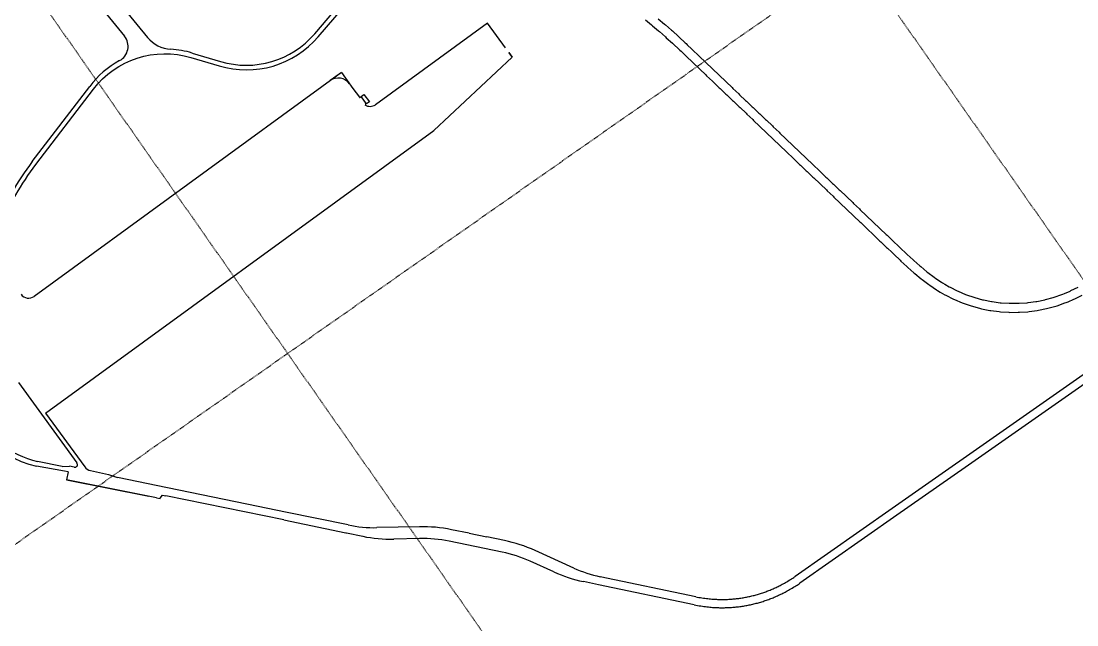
# Model space of a CAD drawing. Header units: millimetres. Extents: x 152904052 to 153933663, y 538271515 to 539240469.
# Drawn here: x 153541031 to 153563847, y 539056459 to 539069502 of the extents above; entities that cross this region are included whole.
import ezdxf

# ---------------------------------------------------------------- set-up
doc = ezdxf.new("R2010")
doc.units = ezdxf.units.MM
doc.linetypes.add('HIDDEN', pattern=[5.08, 2.54, -2.54])
doc.layers.add('BORD', color=7, linetype='Continuous')

msp = doc.modelspace()

# ---------------------------------------------------------------- linework, layer by layer
at = {"layer": 'BORD', "color": 8, "linetype": 'HIDDEN', "ltscale": 5}
for p, q in [((153516059.1, 539132362.1), (153567681, 539058638.4)), ((153522215.5, 539045114.7), (153645088.3, 539131151.2)), ((153503771.8, 539123758.4), (153555393.7, 539050034.8))]:
    msp.add_line(p, q, dxfattribs=at)
at = {"layer": 'BORD', "color": 137}
for p, q in [((153541920.9, 539059883.1), (153542073.9, 539059886)), ((153542048.8, 539059762.8), (153542013.4, 539059589.5)), ((153542918.1, 539059709.6), (153543111.2, 539059639.4)), ((153550711.5, 539058437.2), (153551095, 539058358.6))]:
    msp.add_line(p, q, dxfattribs=at)
at = {"layer": 'BORD', "color": 137, "ltscale": 20}
msp.add_line((153543954.3, 539059204.6), (153542013.4, 539059589.5), dxfattribs=at)
at = {"layer": 'BORD', "color": 137}
msp.add_lwpolyline([(153539750.6, 539074038.3), (153543764.4, 539069149.5)], dxfattribs=at)
at = {"layer": 'BORD', "color": 137, "flags": 128}
msp.add_lwpolyline([(153540776.4, 539072224.6), (153543263.1, 539069175.9)], dxfattribs=at)
at = {"layer": 'BORD', "color": 137, "ltscale": 20, "flags": 128}
for points in [[(153540569.9, 539065038, -0.0664688), (153541351.4, 539066405.5), (153542592.5, 539068031.6, -0.3119792), (153544701.7, 539068716.7), (153545310.1, 539068534.6, 0.2963872), (153547453.7, 539069163.9), (153547990.1, 539069789.1, 0.0647198), (153548505.5, 539070576.4, 0.0647198)], [(153545338.7, 539068630.4, 0.2963872), (153547377.8, 539069229)], [(153544730.3, 539068812.5, 0.0579498), (153544264, 539068895)], [(153543159.7, 539068647.5, 0.1050901), (153542513, 539068092.3)], [(153548127.9, 539068149.4, 0.4142136), (153547708.8, 539068215.4)], [(153548340.5, 539067857.6, 0.4142136), (153548354.4, 539067855.4)], [(153548462.2, 539067694.4, 0.3206776), (153548689, 539067696.3)], [(153541271.9, 539066466.1, 0.0664688), (153540477.3, 539065075.7)], [(153541030.7, 539063599.5, 0.4142136), (153541310.1, 539063555.5)], [(153539739.8, 539061816, 0.3439044), (153541365.8, 539059888.4)], [(153540565, 539060375.8, 0.0977871), (153541386.4, 539059986.3)], [(153542178.5, 539059865.2, 0.6831152), (153542236.8, 539059956.2)], [(153542404.8, 539059869.8, 0.1872097), (153542526.6, 539059791.6)], [(153548045.5, 539058450.5, 0.0010791), (153548064.9, 539058446.4)], [(153548099.4, 539058618, 0.0594452), (153548719.9, 539058559.3)], [(153550331.3, 539058515.2, 0.0558528), (153549637, 539058578.4)], [(153548414.1, 539058372.6, 0.0560247), (153549082.2, 539058311.8)], [(153550280, 539058265.4, 0.0558528), (153549642.3, 539058323.5)], [(153552138.1, 539058065.3, 0.0558426), (153551475.2, 539058280.6)], [(153552032.8, 539057833.1, 0.0558426), (153551423.9, 539058030.8)], [(153552543.3, 539057601.8, 0.0544065), (153553180.6, 539057393.7)], [(153552973.7, 539057686.7, 0.0542204), (153553546.5, 539057498.4)]]:
    msp.add_lwpolyline(points, format="xyb", dxfattribs=at)
for points in [[(153547377.8, 539069229), (153547914.2, 539069854.2)], [(153551108.3, 539069458.2), (153548689, 539067696.3)], [(153551495.4, 539068926.8), (153551108.3, 539069458.2)], [(153554520.8, 539069529.2), (153554655.8, 539069418), (153554673.9, 539069402.8), (153554807.2, 539069289.6), (153554825.1, 539069274.2), (153554956.6, 539069158.9), (153554974.2, 539069143.2), (153555104, 539069026), (153555121.4, 539069010), (153555249.3, 539068890.7), (153555266.6, 539068874.3), (153555291.6, 539068850.6), (153555393.6, 539068753.3), (153555411.2, 539068736.5), (153555538.3, 539068615.3), (153555555.9, 539068598.5), (153555683.1, 539068477.3), (153555700.7, 539068460.4), (153555827.8, 539068339.2), (153555845.4, 539068322.4), (153555972.5, 539068201.2), (153555990.2, 539068184.4), (153556117.3, 539068063.2), (153556134.9, 539068046.4), (153556262, 539067925.2), (153556279.6, 539067908.3), (153556406.7, 539067787.1), (153556424.4, 539067770.3), (153556551.5, 539067649.1), (153556569.1, 539067632.3), (153556696.2, 539067511.1), (153556713.9, 539067494.3), (153556841, 539067373.1), (153556858.6, 539067356.2), (153556985.7, 539067235), (153557003.3, 539067218.2), (153557130.4, 539067097), (153557148.1, 539067080.2), (153557275.2, 539066959), (153557292.8, 539066942.2), (153557419.9, 539066821), (153557437.5, 539066804.1), (153557564.6, 539066682.9), (153557582.3, 539066666.1), (153557709.4, 539066544.9), (153557727, 539066528.1), (153557854.1, 539066406.9), (153557871.8, 539066390.1), (153557998.9, 539066268.9), (153558016.5, 539066252), (153558143.6, 539066130.8), (153558161.2, 539066114), (153558288.3, 539065992.8), (153558306, 539065976), (153558433.1, 539065854.8), (153558450.7, 539065838), (153558577.8, 539065716.8), (153558595.4, 539065699.9), (153558722.6, 539065578.7), (153558740.2, 539065561.9), (153558867.3, 539065440.7), (153558884.9, 539065423.9), (153559012, 539065302.7), (153559029.7, 539065285.9), (153559156.8, 539065164.7), (153559174.4, 539065147.8), (153559301.5, 539065026.6), (153559319.1, 539065009.8), (153559446.2, 539064888.6), (153559463.9, 539064871.8), (153559591, 539064750.6), (153559608.6, 539064733.8), (153559735.7, 539064612.6), (153559753.4, 539064595.7), (153559846.6, 539064506.8), (153559880.5, 539064474.5), (153559898.2, 539064457.6), (153560026, 539064336.6), (153560044.3, 539064319.5), (153560174, 539064199.8), (153560192.9, 539064182.7), (153560325.7, 539064065.7), (153560345.4, 539064048.8), (153560482.4, 539063935.9), (153560503.1, 539063919.5), (153560645.2, 539063812.3), (153560667.1, 539063796.6), (153560815, 539063696.8), (153560837.4, 539063682.7), (153560892.3, 539063649.1), (153560992.9, 539063591.4), (153561016.7, 539063578.5), (153561176.6, 539063498.4), (153561201.7, 539063486.8), (153561366.6, 539063417.6), (153561392.4, 539063407.8), (153561561.6, 539063349.6), (153561588, 539063341.5), (153561760.6, 539063294.8), (153561787.5, 539063288.5), (153561962.9, 539063253.4), (153561990.1, 539063248.9), (153562167.5, 539063225.5), (153562195, 539063222.8), (153562373.4, 539063211.4), (153562401, 539063210.5), (153562579.9, 539063210.9), (153562607.5, 539063211.9), (153562785.9, 539063224.3), (153562813.4, 539063227.1), (153562990.6, 539063251.3), (153563017.8, 539063256), (153563193.1, 539063291.9), (153563219.9, 539063298.4), (153563392.3, 539063345.9), (153563418.7, 539063354.1), (153563587.6, 539063413.1), (153563612.3, 539063422.7), (153563657.3, 539063440.7), (153563778.1, 539063493.1), (153563802.5, 539063504.4), (153563962.2, 539063583.8)], [(153554799.6, 539069551.9), (153554934, 539069437.7), (153554953, 539069421.3), (153555085.7, 539069305.1), (153555104.4, 539069288.4), (153555235.3, 539069170.1), (153555253.8, 539069153.1), (153555382.8, 539069032.9), (153555400.8, 539069015.8), (153555426.1, 539068991.8), (153555528.2, 539068894.4), (153555545.8, 539068877.6), (153555672.9, 539068756.4), (153555690.5, 539068739.6), (153555817.6, 539068618.4), (153555835.3, 539068601.6), (153555962.4, 539068480.3), (153555980, 539068463.5), (153556107.1, 539068342.3), (153556124.7, 539068325.5), (153556251.8, 539068204.3), (153556269.5, 539068187.5), (153556396.6, 539068066.3), (153556414.2, 539068049.5), (153556541.3, 539067928.2), (153556559, 539067911.4), (153556686.1, 539067790.2), (153556703.7, 539067773.4), (153556830.8, 539067652.2), (153556848.4, 539067635.4), (153556975.5, 539067514.2), (153556993.2, 539067497.4), (153557120.3, 539067376.1), (153557137.9, 539067359.3), (153557265, 539067238.1), (153557282.6, 539067221.3), (153557409.7, 539067100.1), (153557427.4, 539067083.3), (153557554.5, 539066962.1), (153557572.1, 539066945.3), (153557699.2, 539066824), (153557716.9, 539066807.2), (153557844, 539066686), (153557861.6, 539066669.2), (153557988.7, 539066548), (153558006.3, 539066531.2), (153558133.4, 539066410), (153558151.1, 539066393.2), (153558278.2, 539066271.9), (153558295.8, 539066255.1), (153558422.9, 539066133.9), (153558440.5, 539066117.1), (153558567.7, 539065995.9), (153558585.3, 539065979.1), (153558712.4, 539065857.9), (153558730, 539065841.1), (153558857.1, 539065719.9), (153558874.8, 539065703), (153559001.9, 539065581.8), (153559019.5, 539065565), (153559146.6, 539065443.8), (153559164.2, 539065427), (153559291.3, 539065305.8), (153559309, 539065289), (153559436.1, 539065167.8), (153559453.7, 539065150.9), (153559580.8, 539065029.7), (153559598.5, 539065012.9), (153559725.6, 539064891.7), (153559743.2, 539064874.9), (153559870.3, 539064753.7), (153559887.9, 539064736.9), (153559981.2, 539064647.9), (153560015, 539064615.7), (153560032.5, 539064599), (153560159.8, 539064478.5), (153560177.1, 539064462.2), (153560305.5, 539064343.7), (153560322.8, 539064328.1), (153560453.5, 539064212.9), (153560470.8, 539064198.1), (153560604.9, 539064087.6), (153560622.4, 539064073.8), (153560760.7, 539063969.4), (153560778.4, 539063956.7), (153560921.7, 539063860.1), (153560940.5, 539063848.2), (153560991.7, 539063816.8), (153561087.9, 539063761.7), (153561106.9, 539063751.4), (153561261, 539063674.2), (153561280.2, 539063665.4), (153561439.1, 539063598.6), (153561458.9, 539063591.1), (153561621.9, 539063535.1), (153561642, 539063528.9), (153561808.4, 539063483.9), (153561829, 539063479.1), (153561998, 539063445.2), (153562018.8, 539063441.8), (153562189.7, 539063419.3), (153562210.7, 539063417.2), (153562382.7, 539063406.2), (153562403.8, 539063405.5), (153562576.2, 539063405.9), (153562597.3, 539063406.7), (153562769.2, 539063418.6), (153562790.2, 539063420.7), (153562961, 539063444.1), (153562981.8, 539063447.6), (153563150.7, 539063482.3), (153563171.2, 539063487.2), (153563337.4, 539063533), (153563357.5, 539063539.3), (153563520.2, 539063596.1), (153563540.9, 539063604.1), (153563582.2, 539063620.7), (153563698.4, 539063671.1), (153563718.2, 539063680.2), (153563873, 539063757.2)], [(153544730.3, 539068812.5), (153545338.7, 539068630.4)], [(153549951.4, 539067142), (153551643.3, 539068724.5)], [(153551572.5, 539068821.7), (153551643.3, 539068724.5)], [(153551640, 539068729), (153551572.5, 539068821.7)], [(153547951.3, 539068392), (153541310.1, 539063555.5)], [(153547951.3, 539068392), (153547708.8, 539068215.4)], [(153547951.3, 539068392), (153548202.1, 539068047.6)], [(153547951.3, 539068392), (153548127.9, 539068149.4)], [(153541271.9, 539066466.1), (153542513, 539068092.3)], [(153548202.1, 539068047.6), (153548340.5, 539067857.6)], [(153548354.4, 539067855.4), (153548379.5, 539067873.6)], [(153548491.4, 539067720), (153548466.3, 539067701.8)], [(153541559.5, 539061030.6), (153549951.4, 539067142)], [(153565591, 539062985.7), (153559856.9, 539058970.7)], [(153564599.2, 539062077.6), (153561431.8, 539059859.7)], [(153540971.2, 539061694), (153542236.8, 539059956.2)], [(153541559.5, 539061030.6), (153542404.8, 539059869.8)], [(153541967.9, 539059779.3), (153541365.8, 539059888.4)], [(153541920.9, 539059883.1), (153541386.4, 539059986.3)], [(153542048.8, 539059762.8), (153541967.9, 539059779.3)], [(153542178.5, 539059865.2), (153542073.9, 539059886)], [(153561431.8, 539059859.7), (153559957.3, 539058827.3)], [(153542013.4, 539059589.5), (153543792.8, 539059236.6)], [(153544195.5, 539059416.3), (153543111.2, 539059639.4)], [(153546154.5, 539059013.1), (153544195.5, 539059416.3)], [(153543954.3, 539059204.6), (153544038.1, 539059188), (153544039.2, 539059193.4), (153544089.3, 539059258.9)], [(153544089.3, 539059258.9), (153544160.9, 539059244.8)], [(153546707.9, 539058725.7), (153544160.9, 539059244.8)], [(153546743.2, 539058897.1), (153546154.5, 539059013.1)], [(153548099.4, 539058618), (153546743.2, 539058897.1)], [(153559856.9, 539058970.7), (153557755.5, 539057502.7)], [(153546707.9, 539058725.7), (153548045.5, 539058450.5)], [(153559957.3, 539058827.3), (153557860.3, 539057358.9)], [(153548064.9, 539058446.4), (153548416.2, 539058372.2)], [(153549637, 539058578.4), (153548719.9, 539058559.3)], [(153550711.5, 539058437.2), (153550331.3, 539058515.2)], [(153549642.3, 539058323.5), (153549082.1, 539058311.8)], [(153551423.9, 539058030.8), (153550280, 539058265.4)], [(153551475.2, 539058280.6), (153551095, 539058358.6)], [(153552973.7, 539057686.7), (153552138.1, 539058065.3)], [(153552543.3, 539057601.8), (153552032.8, 539057833.1)], [(153555612.7, 539057064.7), (153553546.8, 539057499.9)], [(153553510.2, 539057325.9), (153553180.6, 539057393.7)], [(153555577.9, 539056890.2), (153553510.1, 539057325.8)]]:
    msp.add_lwpolyline(points, dxfattribs=at)
at = {"layer": 'BORD', "color": 137, "flags": 128}
for points in [[(153543159.7, 539068647.5, 0.4692443), (153543263.1, 539069175.9)], [(153543764.4, 539069149.5, 0.209001), (153544264, 539068895)]]:
    msp.add_lwpolyline(points, format="xyb", dxfattribs=at)
at = {"layer": 'BORD', "color": 137, "ltscale": 20}
msp.add_lwpolyline([(153548439.3, 539067917.2), (153548557.1, 539067755.5), (153548497.2, 539067711.9), (153548379.5, 539067873.6)], close=True, dxfattribs=at)
for points in [[(153542526.6, 539059791.6), (153542918.1, 539059709.6)], [(153555610.7, 539057065.1), (153555643.3, 539057059), (153555676.1, 539057053.3), (153555709.6, 539057047.8), (153555743.2, 539057042.7), (153555776.8, 539057037.8), (153555809.8, 539057033.4), (153555841.9, 539057029.3), (153555872.9, 539057025.7), (153555902.4, 539057022.5), (153555930.5, 539057019.7), (153555957.4, 539057017.2), (153555983.3, 539057015.2), (153556008.5, 539057013.4), (153556033.1, 539057011.9), (153556057.4, 539057010.7), (153556081.5, 539057009.8), (153556105.7, 539057009), (153556129.8, 539057008.5), (153556154, 539057008.1), (153556178.1, 539057008), (153556202.3, 539057008.1), (153556226.5, 539057008.4), (153556250.6, 539057009), (153556274.8, 539057009.7), (153556298.9, 539057010.6), (153556323, 539057011.8), (153556347.2, 539057013.2), (153556371.3, 539057014.8), (153556395.4, 539057016.6), (153556419.4, 539057018.6), (153556443.5, 539057020.8), (153556467.5, 539057023.2), (153556491.6, 539057025.9), (153556515.6, 539057028.7), (153556539.5, 539057031.8), (153556563.5, 539057035.1), (153556587.4, 539057038.5), (153556611.2, 539057042.2), (153556635.1, 539057046.1), (153556658.9, 539057050.3), (153556682.7, 539057054.6), (153556706.4, 539057059.1), (153556730.1, 539057063.9), (153556753.7, 539057068.8), (153556777.3, 539057074), (153556800.9, 539057079.3), (153556824.4, 539057084.9), (153556847.9, 539057090.7), (153556871.3, 539057096.7), (153556894.6, 539057102.9), (153556917.9, 539057109.3), (153556941.2, 539057115.9), (153556964.4, 539057122.7), (153556987.5, 539057129.7), (153557010.5, 539057136.9), (153557033.5, 539057144.3), (153557056.5, 539057152), (153557079.3, 539057159.8), (153557102.1, 539057167.8), (153557124.8, 539057176), (153557147.5, 539057184.4), (153557170.1, 539057193.1), (153557192.6, 539057201.9), (153557215, 539057210.9), (153557237.3, 539057220.1), (153557259.6, 539057229.5), (153557281.7, 539057239.1), (153557303.8, 539057248.9), (153557325.8, 539057258.9), (153557347.7, 539057269.1), (153557369.5, 539057279.5), (153557391.3, 539057290.1), (153557412.9, 539057300.8), (153557434.5, 539057311.8), (153557456.4, 539057323.3), (153557478.6, 539057335.2), (153557501.5, 539057347.7), (153557525, 539057360.9), (153557549.5, 539057375), (153557575.1, 539057390), (153557601.8, 539057406), (153557629.1, 539057422.5), (153557656, 539057439.1), (153557681.8, 539057455.1), (153557705.6, 539057470.1), (153557726.5, 539057483.6), (153557743.6, 539057494.8), (153557756.8, 539057503.6)], [(153555577.9, 539056890.3), (153555611.6, 539056883.9), (153555646.5, 539056877.9), (153555681.8, 539056872.1), (153555717.2, 539056866.7), (153555752.3, 539056861.7), (153555786.8, 539056857), (153555820.4, 539056852.8), (153555852.8, 539056849), (153555883.9, 539056845.6), (153555913.6, 539056842.6), (153555942.3, 539056840), (153555970, 539056837.8), (153555997, 539056835.9), (153556023.4, 539056834.3), (153556049.4, 539056833), (153556075.2, 539056832), (153556100.9, 539056831.2), (153556126.6, 539056830.6), (153556152.3, 539056830.3), (153556178.1, 539056830.1), (153556203.8, 539056830.3), (153556229.5, 539056830.6), (153556255.2, 539056831.1), (153556281, 539056831.9), (153556306.7, 539056832.9), (153556332.4, 539056834.2), (153556358, 539056835.6), (153556383.7, 539056837.3), (153556409.4, 539056839.2), (153556435, 539056841.4), (153556460.6, 539056843.7), (153556486.2, 539056846.3), (153556511.8, 539056849.1), (153556537.3, 539056852.2), (153556562.9, 539056855.4), (153556588.4, 539056858.9), (153556613.8, 539056862.6), (153556639.2, 539056866.6), (153556664.6, 539056870.7), (153556690, 539056875.1), (153556715.3, 539056879.7), (153556740.6, 539056884.6), (153556765.8, 539056889.6), (153556791, 539056894.9), (153556816.1, 539056900.4), (153556841.2, 539056906.1), (153556866.2, 539056912), (153556891.2, 539056918.2), (153556916.1, 539056924.6), (153556941, 539056931.2), (153556965.8, 539056938), (153556990.5, 539056945), (153557015.2, 539056952.2), (153557039.8, 539056959.7), (153557064.4, 539056967.4), (153557088.9, 539056975.3), (153557113.3, 539056983.4), (153557137.6, 539056991.7), (153557161.9, 539057000.3), (153557186.1, 539057009), (153557210.2, 539057018), (153557234.3, 539057027.2), (153557258.2, 539057036.6), (153557282.1, 539057046.2), (153557305.9, 539057056), (153557329.6, 539057066), (153557353.2, 539057076.2), (153557376.7, 539057086.7), (153557400.1, 539057097.3), (153557423.4, 539057108.1), (153557446.7, 539057119.2), (153557469.8, 539057130.5), (153557492.9, 539057141.9), (153557516.1, 539057153.8), (153557539.5, 539057166), (153557563.4, 539057178.8), (153557587.8, 539057192.1), (153557612.9, 539057206.2), (153557638.8, 539057221.1), (153557665.7, 539057236.9), (153557693.6, 539057253.6), (153557721.8, 539057270.7), (153557749.7, 539057287.8), (153557776.3, 539057304.4), (153557801.1, 539057320.1), (153557823.2, 539057334.2), (153557842, 539057346.5), (153557860.3, 539057358.9)]]:
    msp.add_lwpolyline(points, dxfattribs=at)

doc.saveas('drawing.dxf')
